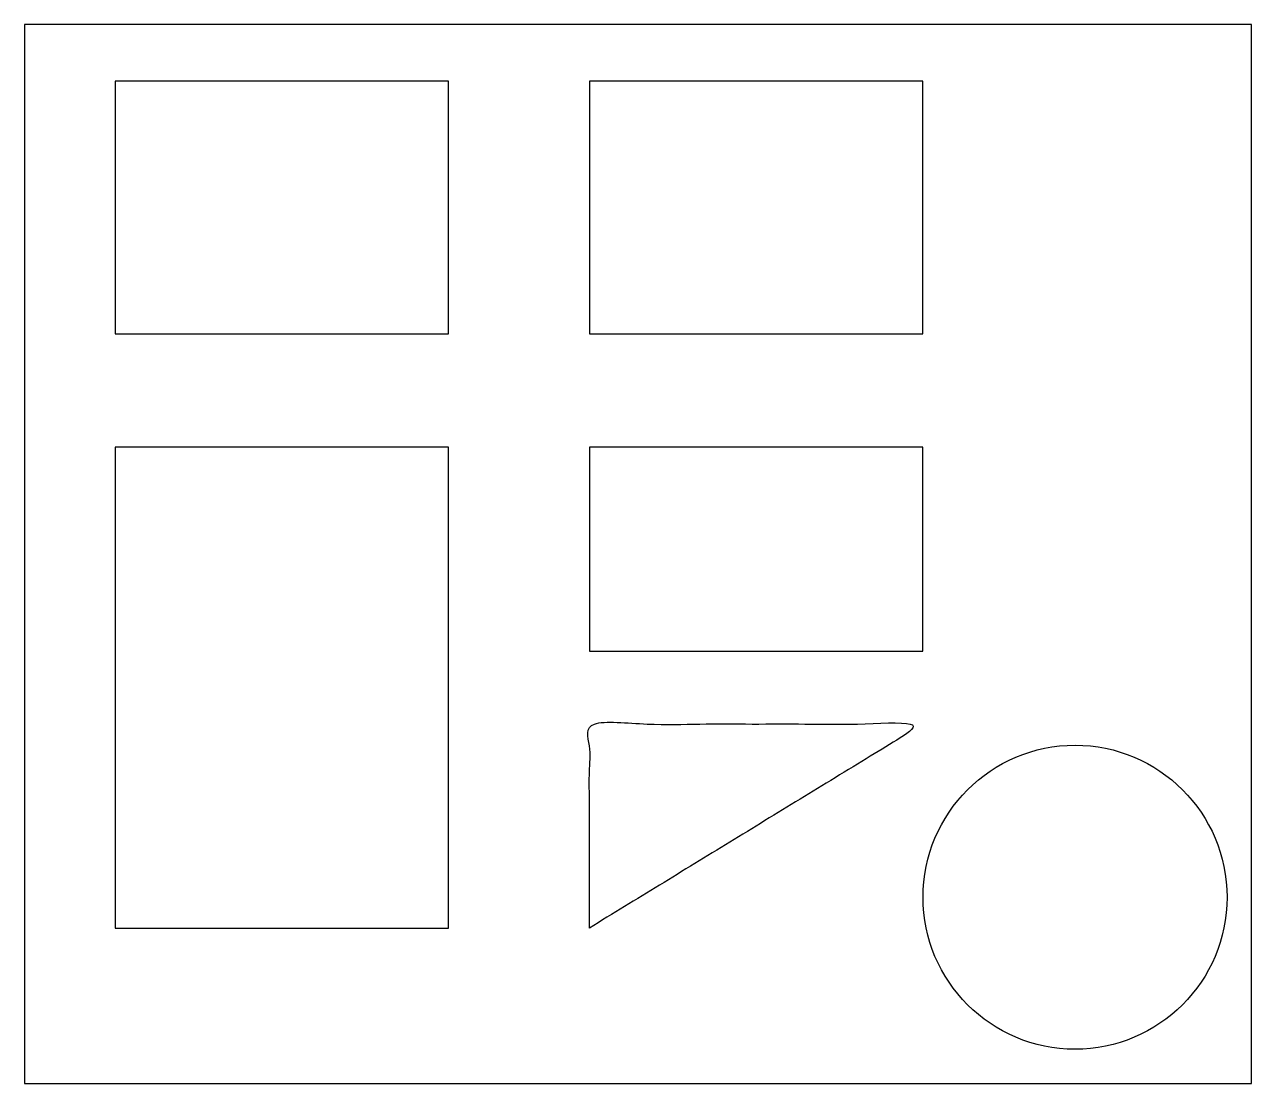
# Model space of a CAD drawing. Header units: metres. Extents: x -74 to 115, y -113 to 49.
import ezdxf

# ---------------------------------------------------------------- set-up
doc = ezdxf.new("R2010")
doc.units = ezdxf.units.M
doc.layers.add('Default', color=7, linetype='Continuous')

msp = doc.modelspace()

# ---------------------------------------------------------------- linework, layer by layer
at = {"layer": 'Default'}
for points in [[(-73.94, -113.37), (114.8, -113.37), (114.8, 49.48), (-73.94, 49.48)], [(-60, 1.92), (-8.7, 1.92), (-8.7, 40.76), (-60, 40.76)], [(12.96, 1.92), (64.25, 1.92), (64.25, 40.76), (12.96, 40.76)], [(-60, -89.47), (-8.7, -89.47), (-8.7, -15.51), (-60, -15.51)], [(12.96, -46.89), (64.25, -46.89), (64.25, -15.51), (12.96, -15.51)]]:
    msp.add_lwpolyline(points, close=True, dxfattribs=at)
msp.add_circle((87.66, -84.73), 23.38, dxfattribs=at)
msp.add_open_spline([(12.96, -89.47), (64.25, -58.09), (12.96, -58.09), (12.96, -89.47)], degree=1, knots=[0, 0, 90.13944, 141.434259, 180.278879, 180.278879], dxfattribs=at)

doc.saveas('drawing.dxf')
